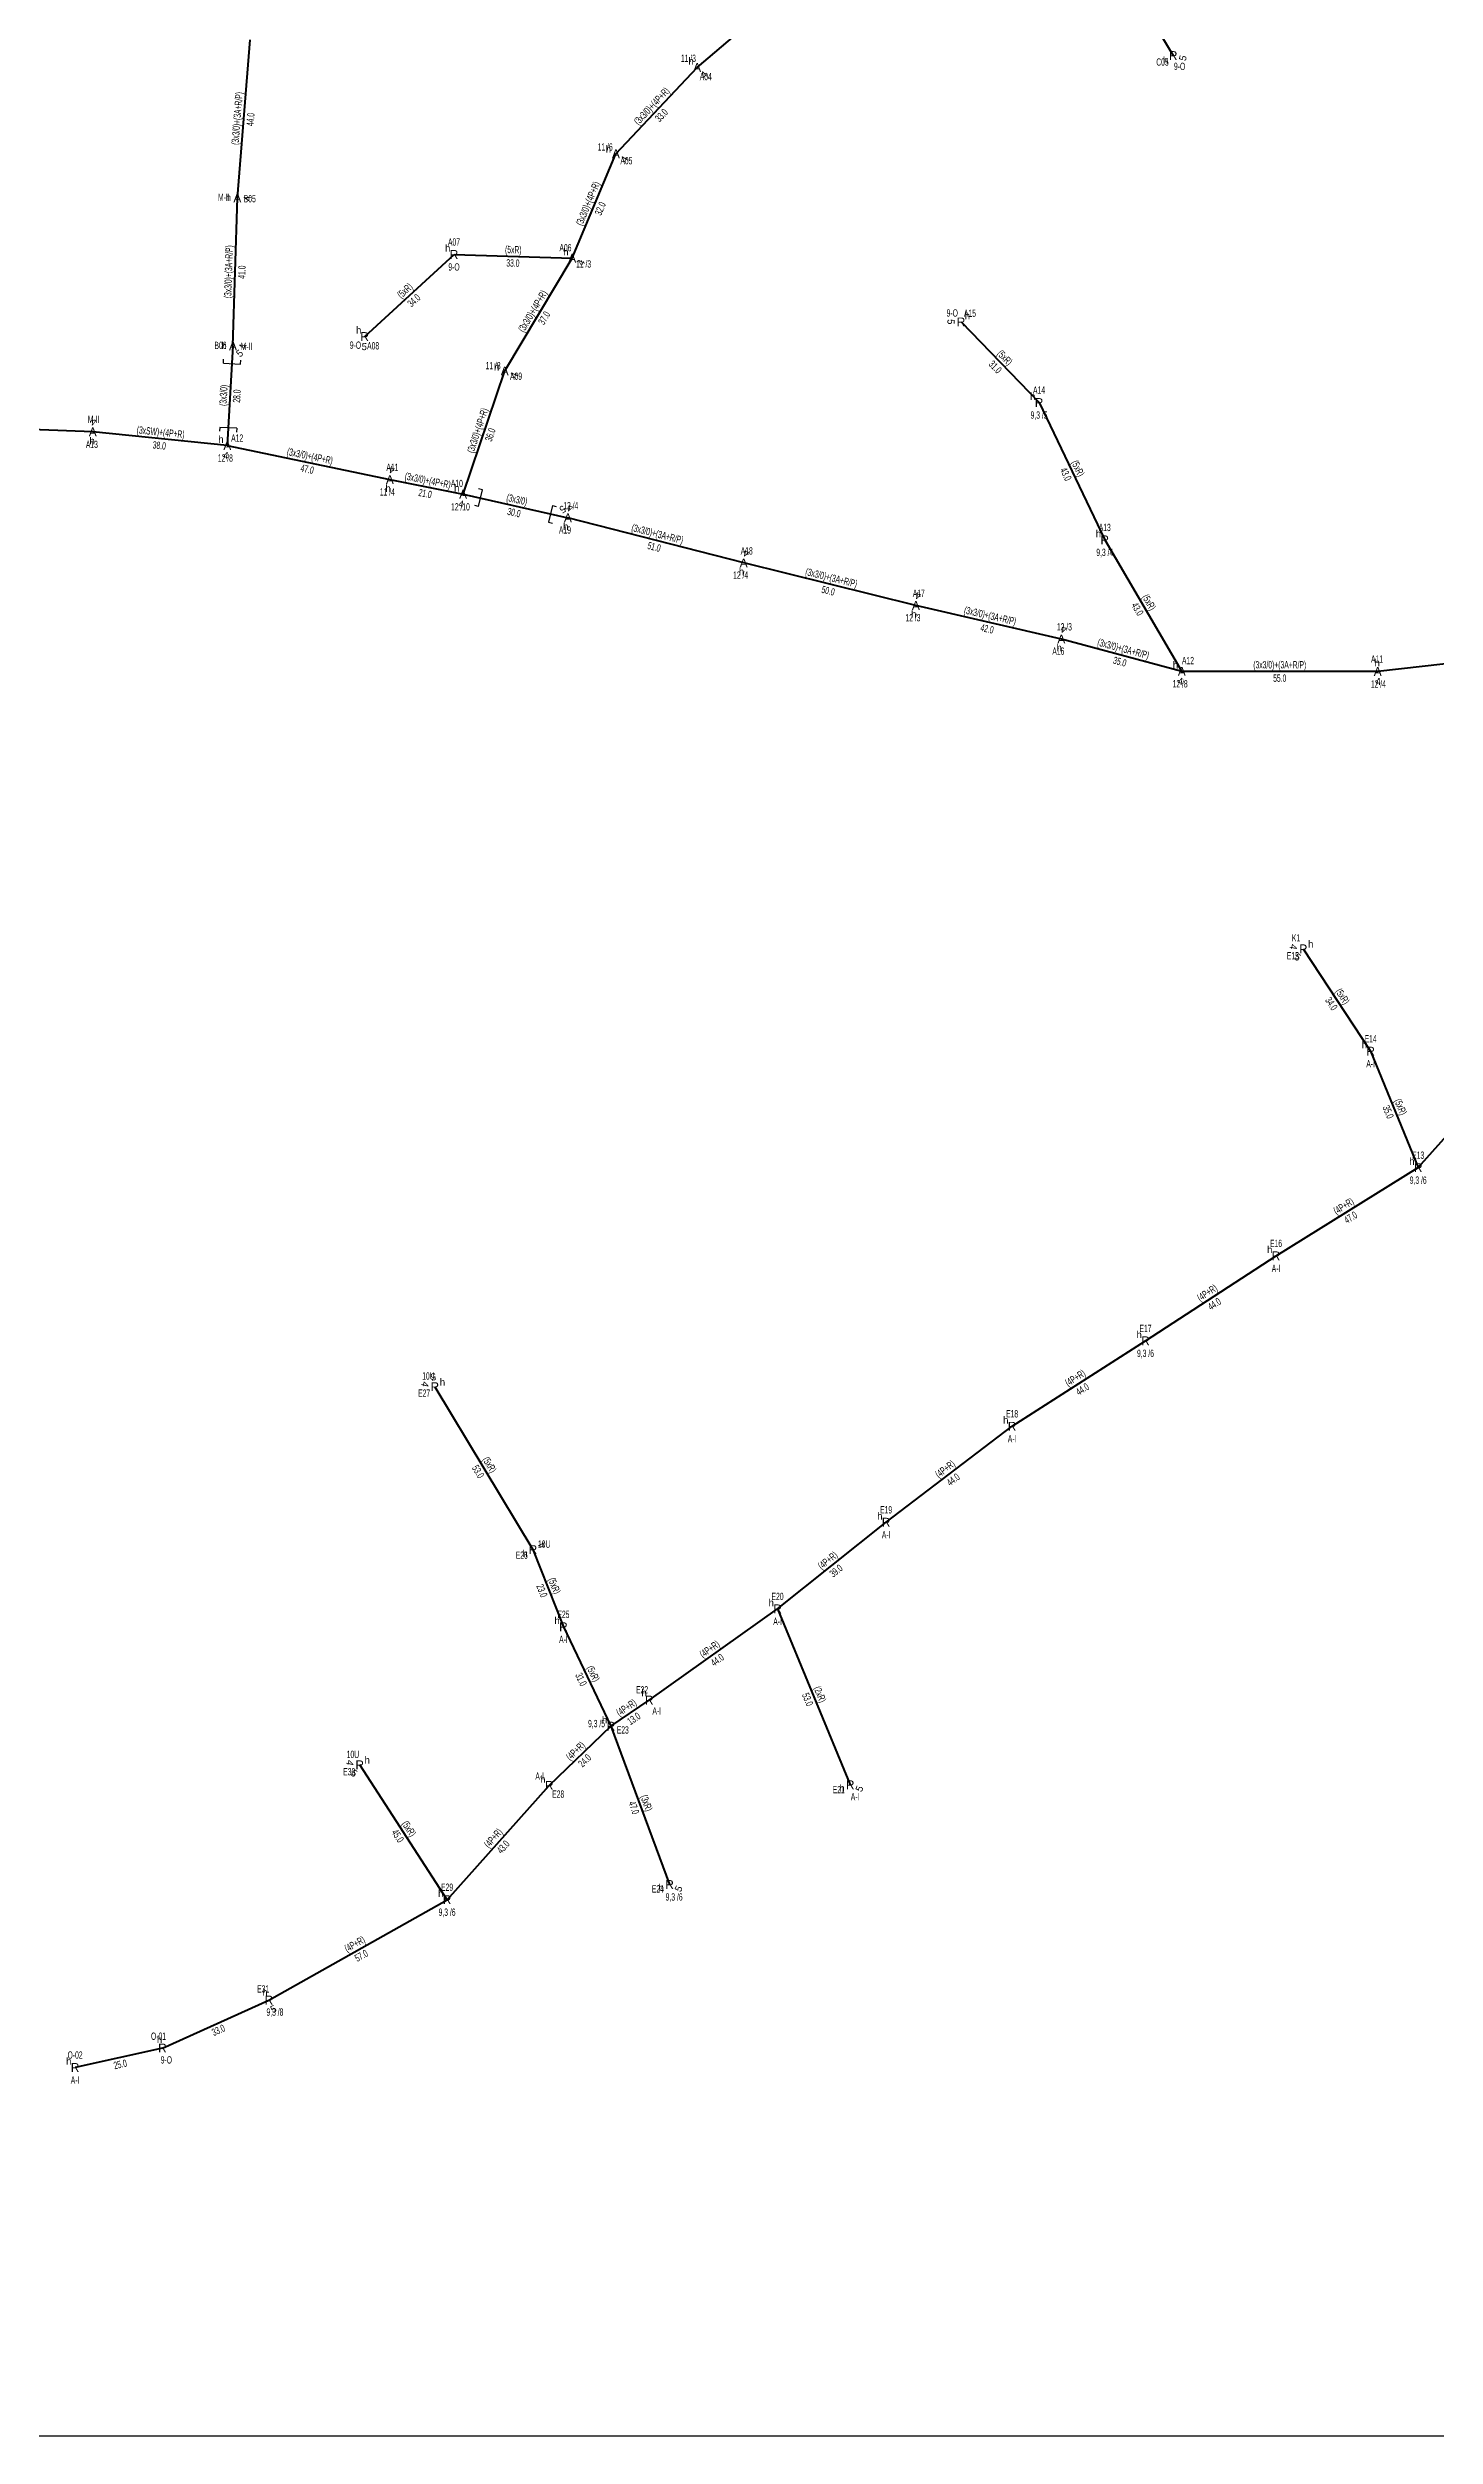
# Model space of a CAD drawing. Header units: millimetres. Extents: x 500432 to 503620, y 4011498 to 4014138.
# Drawn here: x 501226 to 501616, y 4011498 to 4012167 of the extents above; entities that cross this region are included whole.
import ezdxf
from ezdxf.enums import TextEntityAlignment as Align

# ---------------------------------------------------------------- set-up
doc = ezdxf.new("R2010")
doc.units = ezdxf.units.MM
doc.layers.add('ANTET', color=250, linetype='Continuous')
doc.layers.add('NIA_AG', color=5, linetype='Continuous')
for name, color, linetype, lineweight in [('DIREK_AG_MEVCUT', 120, 'Continuous', 25), ('DIREK_OG_MEVCUT', 16, 'Continuous', 25), ('HAT_AG_HAVAI_MEVCUT', 126, 'Continuous', 50), ('HAT_OG_HAVAI_MEVCUT', 48, 'Continuous', 70)]:
    doc.layers.add(name, color=color, linetype=linetype, lineweight=lineweight)
doc.styles.add('Direk', font='B_CAD')
doc.styles.get("Standard").update_dxf_attribs({"font": 'Arial'})

# ---------------------------------------------------------------- blocks, each defined once
blk = doc.blocks.new('AG_NIA', base_point=(-64.4296, 129.8924))
at = {"layer": 'NIA_AG'}
for p, q in [((-64.429604, 132.292432), (-65.529604, 132.292432)), ((-64.429604, 127.492432), (-65.529604, 127.492432)), ((-64.429604, 127.492432), (-64.429604, 132.292432))]:
    blk.add_line(p, q, dxfattribs=at)

msp = doc.modelspace()

# ---------------------------------------------------------------- linework, layer by layer
at = {"layer": 'ANTET', "flags": 128}
msp.add_lwpolyline([(500822.5, 4011497.5), (500822.5, 4012377.5), (502322.5, 4012377.5), (502322.5, 4011497.5), (500822.5, 4011497.5)], close=True, dxfattribs=at)
at = {"layer": 'HAT_AG_HAVAI_MEVCUT'}
for p, q in [((501527.866, 4012188.864), (501542.068, 4012165.074)), ((501315.297, 4012086.275), (501340.352, 4012109.312)), ((501340.352, 4012109.312), (501373.504, 4012108.271)), ((501482.556, 4012090.381), (501504.445, 4012067.772)), ((501504.445, 4012067.772), (501522.877, 4012029.266)), ((501522.877, 4012029.266), (501544.48, 4011992.402)), ((501578.562, 4011914.586), (501597.45, 4011885.887)), ((501610.79, 4011853.238), (501641.378, 4011887.544)), ((501597.45, 4011885.887), (501610.79, 4011853.238)), ((501570.915, 4011828.493), (501610.79, 4011853.238)), ((501534.301, 4011804.665), (501570.915, 4011828.493)), ((501496.887, 4011780.705), (501534.301, 4011804.665)), ((501334.975, 4011791.81), (501362.483, 4011746.118)), ((501461.556, 4011753.79), (501496.887, 4011780.705)), ((501431.104, 4011729.494), (501461.556, 4011753.79)), ((501362.483, 4011746.118), (501371.041, 4011724.474)), ((501395.106, 4011703.937), (501431.104, 4011729.494)), ((501431.104, 4011729.494), (501451.468, 4011680.17)), ((501371.041, 4011724.474), (501384.353, 4011696.619)), ((501384.353, 4011696.619), (501395.106, 4011703.937)), ((501367.06, 4011680.014), (501384.353, 4011696.619)), ((501384.353, 4011696.619), (501400.804, 4011652.206)), ((501338.407, 4011647.962), (501313.901, 4011685.75)), ((501338.407, 4011647.962), (501367.06, 4011680.014)), ((501288.414, 4011619.804), (501338.407, 4011647.962)), ((501258.568, 4011606.361), (501288.414, 4011619.804)), ((501258.568, 4011606.361), (501234.066, 4011600.896))]:
    msp.add_line(p, q, dxfattribs=at)
at = {"layer": 'HAT_OG_HAVAI_MEVCUT'}
for p, q in [((501408.547, 4012161.742), (501440.406, 4012188.81)), ((501279.577, 4012125.156), (501283.193, 4012169.474)), ((501385.762, 4012137.528), (501408.547, 4012161.742)), ((501373.504, 4012108.271), (501385.762, 4012137.528)), ((501278.344, 4012083.678), (501279.577, 4012125.156)), ((501354.569, 4012076.642), (501373.504, 4012108.271)), ((501278.344, 4012083.678), (501276.754, 4012055.708)), ((501342.899, 4012042.069), (501354.569, 4012076.642)), ((501239.027, 4012059.556), (501192.675, 4012061.32)), ((501276.754, 4012055.708), (501239.027, 4012059.556)), ((501276.754, 4012055.708), (501322.361, 4012046.168)), ((501322.361, 4012046.168), (501342.899, 4012042.069)), ((501342.899, 4012042.069), (501372.29, 4012035.468)), ((501421.597, 4012022.804), (501372.29, 4012035.468)), ((501469.895, 4012010.877), (501421.597, 4012022.804)), ((501510.703, 4012001.475), (501469.895, 4012010.877)), ((501544.48, 4011992.402), (501510.703, 4012001.475)), ((501649.689, 4011997.995), (501599.436, 4011992.362)), ((501599.436, 4011992.362), (501544.48, 4011992.402))]:
    msp.add_line(p, q, dxfattribs=at)

# ---------------------------------------------------------------- block references
at = {"layer": 'NIA_AG'}
for p, rotation in [((501278.060225, 4012078.686059), 266.74643), ((501277.037775, 4012060.699941), 86.74643), ((501347.777474, 4012040.973331), 347.341838), ((501367.411526, 4012036.563669), 167.341838)]:
    msp.add_blockref('AG_NIA', p, dxfattribs=dict(at, rotation=rotation))

# ---------------------------------------------------------------- texts
at = {"layer": 'DIREK_AG_MEVCUT', "linetype": 'ByBlock', "width": 0.53}
for s, p in [('C05', (501539.06277, 4012163.279957)), ('9-O', (501543.870961, 4012162.053831)), ('A07', (501340.352, 4012112.812)), ('9-O', (501340.352, 4012105.812)), ('9-O', (501480.105067, 4012092.912552)), ('A15', (501485.070589, 4012092.81551)), ('9-O', (501312.702152, 4012083.889148)), ('A08', (501317.66594, 4012083.698545)), ('A14', (501504.445, 4012071.272)), ('9,3 /5', (501504.445, 4012064.272)), ('A13', (501522.877, 4012032.766)), ('9,3 /4', (501522.877, 4012025.766)), ('E15', (501575.638371, 4011912.661839)), ('K1', (501576.523942, 4011917.682687)), ('E14', (501597.45, 4011889.387)), ('A-I', (501597.45, 4011882.387)), ('E13', (501610.79, 4011856.738)), ('9,3 /6', (501610.79, 4011849.738)), ('E16', (501570.915, 4011831.993)), ('A-I', (501570.915, 4011824.993)), ('E17', (501534.301, 4011808.165)), ('9,3 /6', (501534.301, 4011801.165)), ('10U', (501333.165826, 4011794.815118)), ('E27', (501331.976465, 4011790.004789)), ('E18', (501496.887, 4011784.205)), ('A-I', (501496.887, 4011777.205)), ('E19', (501461.556, 4011757.29)), ('E26', (501359.345609, 4011744.566621)), ('10U', (501365.632361, 4011747.675298)), ('A-I', (501461.556, 4011750.29)), ('E20', (501431.104, 4011732.994)), ('E25', (501371.041, 4011727.974)), ('A-I', (501431.104, 4011725.994)), ('A-I', (501371.041, 4011720.974)), ('E22', (501393.108239, 4011706.810839)), ('9,3 /5', (501380.325412, 4011697.351642)), ('A-I', (501397.211533, 4011700.908127)), ('E23', (501387.686967, 4011695.553794)), ('10U', (501311.992202, 4011688.693347)), ('E30', (501310.964453, 4011683.845612)), ('A-I', (501364.370129, 4011682.609672)), ('E28', (501369.578581, 4011677.583619)), ('E21', (501448.232878, 4011678.834341)), ('A-I', (501452.851832, 4011676.818195)), ('E29', (501338.407, 4011651.462)), ('E24', (501397.521921, 4011650.990287)), ('9,3 /6', (501338.407, 4011644.462)), ('9,3 /6', (501402.091984, 4011648.72881)), ('E31', (501286.834912, 4011622.927537)), ('9,3 /8', (501290.115312, 4011616.438695)), ('O-02', (501234.066, 4011604.396)), ('O-01', (501257.46262, 4011609.681864)), ('A-I', (501234.066, 4011597.396)), ('9-O', (501259.676766, 4011603.029965))]:
    msp.add_text(s, height=2.05, dxfattribs=at).set_placement(p, align=Align.MIDDLE_CENTER)
at = {"layer": 'DIREK_AG_MEVCUT', "color": 40, "linetype": 'ByBlock', "style": 'Direk'}
for p in [(501539.921407, 4012163.792541), (501338.584233, 4012111.079767), (501313.6049, 4012088.115325), (501502.677233, 4012069.539767), (501521.109233, 4012031.033767), (501595.682233, 4011887.654767), (501609.022233, 4011855.005767), (501569.147233, 4011830.260767), (501532.533233, 4011806.432767), (501337.116811, 4011793.099437), (501495.119233, 4011782.472767), (501459.788233, 4011755.557767), (501429.336233, 4011731.261767), (501369.273233, 4011726.241767), (501315.998533, 4011687.110277), (501449.157198, 4011679.215958), (501398.459658, 4011651.337633), (501336.639233, 4011649.729767), (501232.298233, 4011602.663767)]:
    msp.add_text('h', height=2, dxfattribs=at).set_placement(p, align=Align.MIDDLE_CENTER)
at = {"layer": 'DIREK_AG_MEVCUT', "linetype": 'ByBlock', "style": 'Direk'}
for s, p in [('R', (501542.068, 4012165.074)), ('R', (501340.352, 4012109.312)), ('R', (501315.297, 4012086.275)), ('R', (501482.556, 4012090.381)), ('R', (501504.445, 4012067.772)), ('R', (501522.877, 4012029.266)), ('P', (501578.562, 4011914.586)), ('R', (501597.45, 4011885.887)), ('R', (501610.79, 4011853.238)), ('R', (501570.915, 4011828.493)), ('R', (501534.301, 4011804.665)), ('R', (501334.975, 4011791.81)), ('R', (501496.887, 4011780.705)), ('R', (501461.556, 4011753.79)), ('R', (501362.483, 4011746.118)), ('R', (501371.041, 4011724.474)), ('R', (501431.104, 4011729.494)), ('R', (501395.106, 4011703.937)), ('R', (501384.353, 4011696.619)), ('R', (501313.901, 4011685.75)), ('R', (501367.06, 4011680.014)), ('R', (501451.468, 4011680.17)), ('R', (501400.804, 4011652.206)), ('R', (501338.407, 4011647.962)), ('R', (501288.414, 4011619.804)), ('R', (501258.568, 4011606.361)), ('R', (501234.066, 4011600.896))]:
    msp.add_text(s, height=2.5, dxfattribs=at).set_placement(p, align=Align.MIDDLE_CENTER)
at = {"layer": 'DIREK_AG_MEVCUT', "color": 32, "style": 'Direk'}
for s, rotation, p in [('5', 435.836084, (501544.782879, 4012164.388849)), ('5', 269.073008, (501479.756366, 4012090.426299)), ('5', 357.597209, (501315.179612, 4012083.477462)), ('4', 258.350571, (501575.819676, 4011915.151384)), ('5', 325.85057, (501576.990211, 4011912.268786)), ('4', 256.049245, (501332.257591, 4011792.485046)), ('5', 188.549246, (501334.558754, 4011794.578888)), ('4', 116.3115, (501364.992913, 4011747.359103)), ('4', 257.963925, (501311.162554, 4011686.333877)), ('5', 325.463924, (501312.31361, 4011683.443446)), ('5', 427.433866, (501454.053624, 4011679.095501)), ('5', 425.325113, (501403.348335, 4011651.037087))]:
    msp.add_text(s, height=2, rotation=rotation, dxfattribs=at).set_placement(p, align=Align.MIDDLE_CENTER)
at = {"layer": 'DIREK_AG_MEVCUT', "color": 40, "style": 'Direk'}
for p in [(501484.352135, 4012092.119936), (501580.650306, 4011915.960401), (501360.242006, 4011745.009872), (501393.679028, 4011705.989742), (501382.585233, 4011698.386767), (501365.261014, 4011681.749986), (501287.28608, 4011622.035098), (501257.778443, 4011608.733045)]:
    msp.add_text('h', height=2, dxfattribs=at).set_placement(p, align=Align.MIDDLE_CENTER)
at = {"layer": 'DIREK_AG_MEVCUT', "color": 32, "linetype": 'ByBlock', "style": 'Direk'}
msp.add_text('5', height=2, rotation=386.81864, dxfattribs=at).set_placement((501289.67727, 4011617.305171), align=Align.MIDDLE_CENTER)
at = {"layer": 'DIREK_OG_MEVCUT', "linetype": 'ByBlock', "width": 0.53}
for s, p in [('11 /3', (501406.092668, 4012164.324109)), ('A04', (501410.958309, 4012159.205154)), ('11 /6', (501382.76298, 4012139.475252)), ('A05', (501388.697497, 4012135.621994)), ('M-II', (501275.785201, 4012125.366908)), ('B05', (501283.071598, 4012124.961623)), ('A06', (501371.611388, 4012111.21515)), ('11 /3', (501376.699693, 4012106.655346)), ('B06', (501274.847273, 4012083.829334)), ('M-II', (501282.138289, 4012083.513788)), ('11 /8', (501351.315628, 4012078.143863)), ('A09', (501357.746744, 4012075.175049)), ('M-II', (501239.272698, 4012063.068221)), ('A13', (501238.782754, 4012056.064533)), ('A12', (501279.532005, 4012057.837011)), ('12 /8', (501276.215231, 4012052.235481)), ('A11', (501323.061827, 4012049.597117)), ('11 /4', (501321.656627, 4012042.721533)), ('A10', (501341.147381, 4012045.099154)), ('12 /10', (501342.150968, 4012038.541465)), ('12 /4', (501373.113761, 4012038.890966)), ('A19', (501371.471081, 4012032.065152)), ('A18', (501422.451901, 4012026.197986)), ('12 /4', (501420.736822, 4012019.389066)), ('A17', (501470.707477, 4012014.281391)), ('12 /3', (501469.077639, 4012007.452142)), ('12 /3', (501511.555328, 4012004.892246)), ('A16', (501509.85598, 4011998.079038)), ('A12', (501546.22128, 4011995.438107)), ('A11', (501599.242026, 4011995.856621)), ('12 /8', (501544.019239, 4011988.920319)), ('12 /4', (501599.630245, 4011988.862485))]:
    msp.add_text(s, height=2.05, dxfattribs=at).set_placement(p, align=Align.MIDDLE_CENTER)
at = {"layer": 'DIREK_OG_MEVCUT', "color": 40, "linetype": 'ByBlock', "style": 'Direk'}
for p in [(501406.824636, 4012163.554033), (501277.080858, 4012125.294841), (501371.736233, 4012110.038767)]:
    msp.add_text('h', height=2, dxfattribs=at).set_placement(p, align=Align.MIDDLE_CENTER)
at = {"layer": 'DIREK_OG_MEVCUT', "linetype": 'ByBlock', "style": 'Direk'}
for p in [(501408.547, 4012161.742), (501385.762, 4012137.528), (501279.577, 4012125.156), (501373.504, 4012108.271), (501278.344, 4012083.678), (501354.569, 4012076.642), (501239.027, 4012059.556), (501276.754, 4012055.708), (501322.361, 4012046.168), (501342.899, 4012042.069), (501372.29, 4012035.468), (501421.597, 4012022.804), (501469.895, 4012010.877), (501510.703, 4012001.475), (501544.48, 4011992.402), (501599.436, 4011992.362)]:
    msp.add_text('A', height=2.5, dxfattribs=at).set_placement(p, align=Align.MIDDLE_CENTER)
at = {"layer": 'DIREK_OG_MEVCUT', "color": 32, "linetype": 'ByBlock', "style": 'Direk'}
for rotation, p in [(403.546692, (501410.476047, 4012159.712523)), (417.004495, (501388.110397, 4012136.003195)), (446.81637, (501282.372679, 4012125.000499)), (423.180103, (501376.002802, 4012107.007675)), (425.220408, (501357.111195, 4012075.46844)), (175.998386, (501239.222397, 4012062.349174)), (351.180759, (501276.32471, 4012052.941105)), (168.449226, (501322.921661, 4012048.911293)), (348.027488, (501342.318161, 4012039.329908)), (166.468677, (501372.945135, 4012038.190278)), (165.862038, (501422.280921, 4012025.519189)), (166.577124, (501470.544982, 4012013.600513))]:
    msp.add_text('4', height=2, rotation=rotation, dxfattribs=at).set_placement(p, align=Align.MIDDLE_CENTER)
at = {"layer": 'DIREK_OG_MEVCUT', "color": 40, "style": 'Direk'}
for p in [(501383.665217, 4012138.889433), (501275.846338, 4012083.786095), (501352.299183, 4012077.689822), (501238.852539, 4012057.062095), (501274.986233, 4012057.475767), (501321.860409, 4012043.718631), (501341.131233, 4012043.836767), (501371.705058, 4012033.037395), (501420.986356, 4012020.379724), (501469.314659, 4012008.445292), (501510.097986, 4011999.049313), (501542.712233, 4011994.169767), (501599.297447, 4011994.858158)]:
    msp.add_text('h', height=2, dxfattribs=at).set_placement(p, align=Align.MIDDLE_CENTER)
at = {"layer": 'DIREK_OG_MEVCUT', "color": 32, "style": 'Direk'}
for s, rotation, p in [('5', 402.134146, (501280.222432, 4012081.601587)), ('4', 447.521861, (501281.141381, 4012083.556933)), ('5', 211.905257, (501370.810155, 4012037.844985)), ('4', 165.995058, (501511.380616, 4012004.19177)), ('4', 352.461362, (501544.112655, 4011989.626201)), ('4', 363.177022, (501599.591179, 4011989.566303))]:
    msp.add_text(s, height=2, rotation=rotation, dxfattribs=at).set_placement(p, align=Align.MIDDLE_CENTER)
at = {"layer": 'HAT_AG_HAVAI_MEVCUT', "lineweight": 30, "width": 0.53}
for s, rotation, p in [('(5xR)', 358.201456, (501356.954678, 4012109.641081, 250686.752)), ('(5xR)', 42.597208, (501327.249186, 4012098.419211, 250670.176)), ('(5xR)', 314.073006, (501494.111186, 4012079.667738, 250752.2225)), ('(5xR)', 295.579443, (501514.427689, 4012048.885998, 250761.4385)), ('(5xR)', 300.371108, (501534.411853, 4012011.263759, 250772.24)), ('(5xR)', 303.35057, (501588.716024, 4011900.703796, 250798.725)), ('(5xR)', 292.224351, (501604.906853, 4011869.883999, 250805.395)), ('(4P+R)', 31.82226, (501590.404307, 4011841.587735, 250805.395)), ('(4P+R)', 33.055648, (501552.144365, 4011817.29142, 250785.4575)), ('(4P+R)', 32.63558, (501515.1356, 4011793.4008, 250767.1505)), ('(5xR)', 301.049244, (501349.457216, 4011769.402408, 250681.2415)), ('(4P+R)', 37.29999, (501478.70641, 4011767.923653, 250748.4435)), ('(4P+R)', 38.584469, (501445.799882, 4011742.306436, 250730.778)), ('(5xR)', 291.573756, (501367.552453, 4011735.608544, 250685.5205)), ('(4P+R)', 35.37308, (501412.612937, 4011717.40859, 250715.552)), ('(5xR)', 295.543295, (501378.463921, 4011710.913014, 250692.1765)), ('(2xR)', 292.433865, (501442.071673, 4011705.156374, 250725.734)), ('(4P+R)', 34.237412, (501389.25127, 4011700.980706, 250697.553)), ('(4P+R)', 43.837274, (501375.117779, 4011688.929613, 250692.1765)), ('(3xR)', 290.325112, (501393.375576, 4011674.707745, 250700.402)), ('(5xR)', 302.963923, (501326.867161, 4011667.318494, 250656.9505)), ('(4P+R)', 48.204764, (501352.099798, 4011664.5545, 250683.53)), ('(4P+R)', 29.389902, (501312.993362, 4011634.623605, 250669.2035))]:
    msp.add_text(s, height=2.05, rotation=rotation, dxfattribs=at).set_placement(p, align=Align.CENTER)
for s, rotation, p in [('33.0', 358.201456, (501356.901322, 4012107.941919, 250686.752)), ('34.0', 42.597208, (501328.399814, 4012097.167789, 250670.176)), ('31.0', 314.073006, (501492.889814, 4012078.485262, 250752.2225)), ('43.0', 295.579443, (501512.894311, 4012048.152002, 250761.4385)), ('43.0', 300.371108, (501532.945147, 4012010.404241, 250772.24)), ('34.0', 303.35057, (501587.295976, 4011899.769204, 250798.725)), ('35.0', 292.224351, (501603.333147, 4011869.241001, 250805.395)), ('47.0', 31.82226, (501591.300693, 4011840.143265, 250805.395)), ('44.0', 33.055648, (501553.071635, 4011815.86658, 250785.4575)), ('44.0', 32.63558, (501516.0524, 4011791.9692, 250767.1505)), ('53.0', 301.049244, (501348.000784, 4011768.525592, 250681.2415)), ('44.0', 37.29999, (501479.73659, 4011766.571347, 250748.4435)), ('39.0', 38.584469, (501446.860118, 4011740.977564, 250730.778)), ('23.0', 291.573756, (501365.971547, 4011734.983456, 250685.5205)), ('44.0', 35.37308, (501413.597063, 4011716.02241, 250715.552)), ('31.0', 295.543295, (501376.930079, 4011710.179986, 250692.1765)), ('53.0', 292.433865, (501440.500327, 4011704.507626, 250725.734)), ('13.0', 34.237412, (501390.20773, 4011699.575294, 250697.553)), ('24.0', 43.837274, (501376.295221, 4011687.703387, 250692.1765)), ('47.0', 290.325112, (501391.781424, 4011674.117255, 250700.402)), ('45.0', 302.963923, (501325.440839, 4011666.393506, 250656.9505)), ('43.0', 48.204764, (501353.367202, 4011663.4215, 250683.53)), ('57.0', 29.389902, (501313.827638, 4011633.142395, 250669.2035)), ('33.0', 24.247378, (501273.840076, 4011612.307486, 250644.207)), ('25.0', 372.573615, (501246.50204, 4011602.798885, 250617.033))]:
    msp.add_text(s, height=2.05, rotation=rotation, dxfattribs=at).set_placement(p, align=Align.TOP_CENTER)
at = {"layer": 'HAT_OG_HAVAI_MEVCUT', "lineweight": 30, "width": 0.53}
for s, rotation, p in [('(3x3/0)+(4P+R)', 46.741536, (501396.535471, 4012150.217497)), ('(3x3/0)+(3A+R/P)', 85.335448, (501280.537815, 4012147.384124)), ('(3x3/0)+(4P+R)', 67.267454, (501378.849029, 4012123.227966)), ('(3x3/0)+(3A+R/P)', 88.297293, (501278.110875, 4012104.442256)), ('(3x3/0)+(4P+R)', 59.092753, (501363.3072, 4012092.893102)), ('(3x3/0)', 446.74643, (501276.70037, 4012069.741242)), ('(3xSW)+(4P+R)', 354.176204, (501257.976749, 4012058.477613)), ('(3x3/0)+(4P+R)', 71.348062, (501347.928643, 4012059.627346)), ('(3x3/0)+(4P+R)', 348.185313, (501299.731535, 4012051.769993)), ('(3x3/0)+(4P+R)', 348.713138, (501332.796363, 4012044.952061)), ('(3x3/0)', 347.341838, (501357.780764, 4012039.597841)), ('(3x3/0)+(3A+R/P)', 345.595515, (501397.154951, 4012029.959279)), ('(3x3/0)+(3A+R/P)', 346.12856, (501445.949783, 4012017.665711)), ('(3x3/0)+(3A+R/P)', 347.025688, (501490.489837, 4012007.0043)), ('(3x3/0)+(3A+R/P)', 344.964427, (501527.812006, 4011997.7594)), ('(3x3/0)+(3A+R/P)', 359.958297, (501571.958619, 4011993.232))]:
    msp.add_text(s, height=2.05, rotation=rotation, dxfattribs=at).set_placement(p, align=Align.CENTER)
for s, rotation, p in [('44.0', 85.335448, (501282.232185, 4012147.245876)), ('33.0', 46.741536, (501397.773529, 4012149.052503)), ('32.0', 67.267454, (501380.416971, 4012122.571034)), ('41.0', 88.297293, (501279.810125, 4012104.391744)), ('37.0', 59.092753, (501364.7658, 4012092.019898)), ('28.0', 446.74643, (501278.39763, 4012069.644758)), ('36.0', 71.348062, (501349.539357, 4012059.083654)), ('38.0', 354.176204, (501257.804251, 4012056.786387)), ('47.0', 348.185313, (501299.383465, 4012050.106007)), ('21.0', 348.713138, (501332.463637, 4012043.284939)), ('30.0', 347.341838, (501357.408236, 4012037.939159)), ('51.0', 345.595515, (501396.732049, 4012028.312721)), ('50.0', 346.12856, (501445.542217, 4012016.015289)), ('42.0', 347.025688, (501490.108163, 4012005.3477)), ('35.0', 344.964427, (501527.370994, 4011996.1176)), ('55.0', 359.958297, (501571.957381, 4011991.532))]:
    msp.add_text(s, height=2.05, rotation=rotation, dxfattribs=at).set_placement(p, align=Align.TOP_CENTER)

doc.saveas('drawing.dxf')
